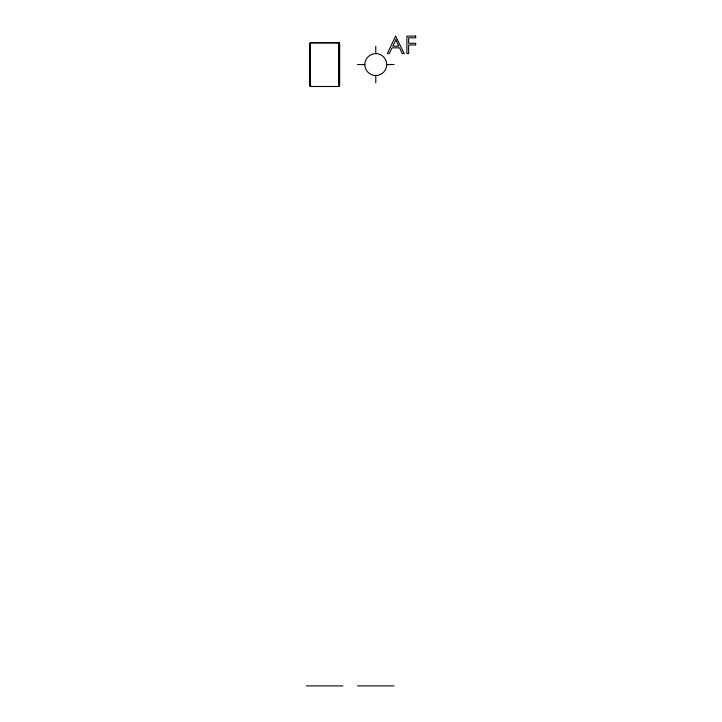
<?xml version="1.0" encoding="UTF-8"?>
<svg xmlns="http://www.w3.org/2000/svg" width="722" height="722" viewBox="0 0 722 722"><rect width="100%" height="100%" fill="white"/><g stroke="black" fill="none" stroke-linecap="round" stroke-linejoin="round"><path stroke-width="1.08" d="M311.399 42.959L337.815 42.959M357.507 64.565L364.836 64.565M386.721 64.565L394.05 64.565M306.336 685.9L342.887 685.9M357.507 685.9L394.05 685.9M375.774 46.289L375.774 53.599A10.965 10.965 0 0 1 386.721 63.879L386.721 65.251A10.965 10.965 0 0 1 375.774 75.53L375.774 82.84M339.006 44.556L339.006 84.582M310.063 85.404A1.552 1.552 0 0 1 309.855 84.627L309.855 44.502A1.552 1.552 0 0 1 310.063 43.726M311.363 86.496A1.823 1.823 0 0 1 310.442 86.252M309.774 85.584A1.823 1.823 0 0 1 309.53 84.664L309.53 44.466A1.823 1.823 0 0 1 309.774 43.555M337.86 86.496A1.823 1.823 0 0 0 339.683 84.664L339.683 44.466A1.823 1.823 0 0 0 337.86 42.634M310.442 42.878A1.823 1.823 0 0 1 311.363 42.634M339.159 85.404A1.552 1.552 0 0 0 339.367 84.627L339.367 44.502A1.552 1.552 0 0 0 339.159 43.726M375.774 75.53A10.965 10.965 0 0 1 364.836 65.251L364.836 63.879A10.965 10.965 0 0 1 375.774 53.599M395.593 36.1L387.326 53.599L389.275 53.599L392.001 47.842L399.546 47.842L402.298 53.599L404.185 53.599L395.593 36.1M395.8 39.818L392.804 46.154L398.788 46.154L395.8 39.818M415.664 36.1L406.901 36.1L406.901 53.599L408.643 53.599L408.643 45.008L415.664 45.008L415.664 43.302L408.643 43.302L408.643 37.815L415.664 37.815L415.664 36.1M339.232 42.634L309.991 42.634L309.991 86.496L339.232 86.496L339.232 42.634"/></g></svg>
